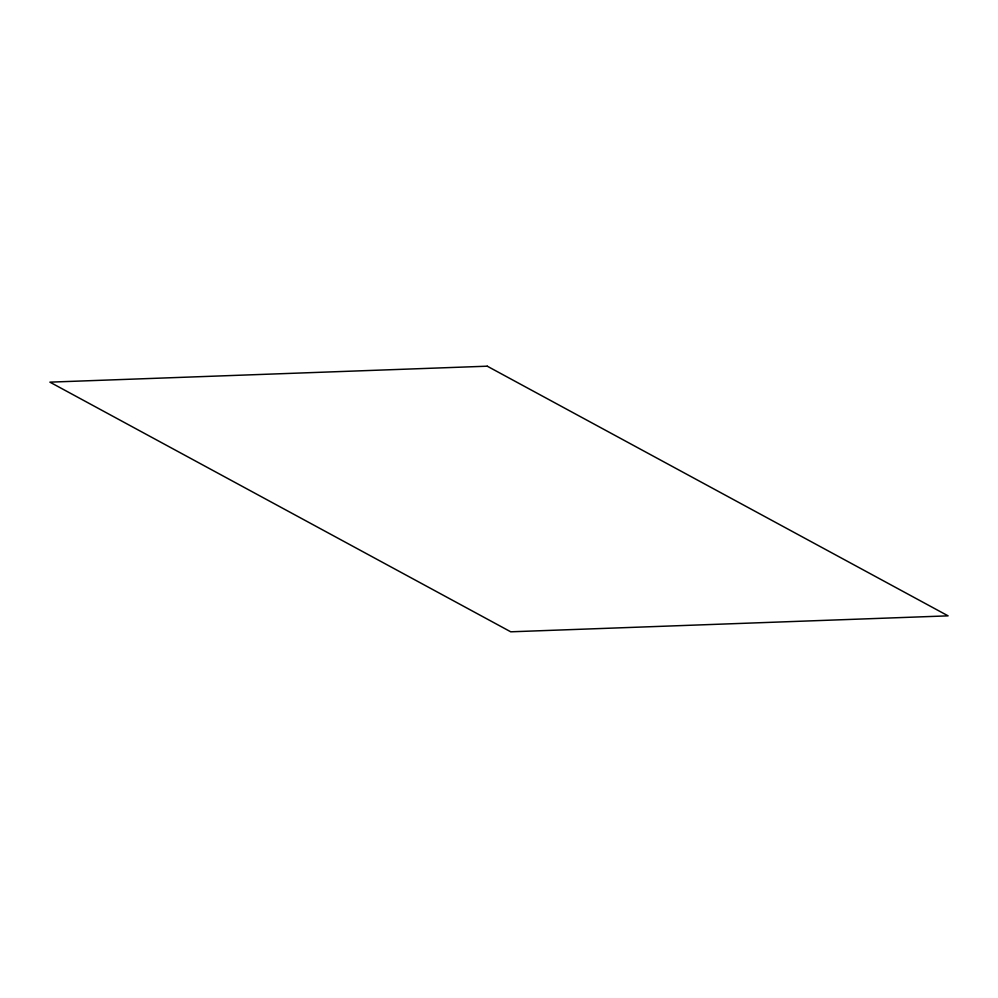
<?xml version="1.0" encoding="UTF-8"?>
<svg xmlns="http://www.w3.org/2000/svg" width="998" height="998" viewBox="0 0 998 998"><rect width="100%" height="100%" fill="white"/><g stroke="black" fill="none" stroke-linecap="round" stroke-linejoin="round"><path stroke-width="1.5" d="M487.249 366.191L49.9 382.147L510.751 631.809L948.1 615.853L487.249 366.191"/></g></svg>
